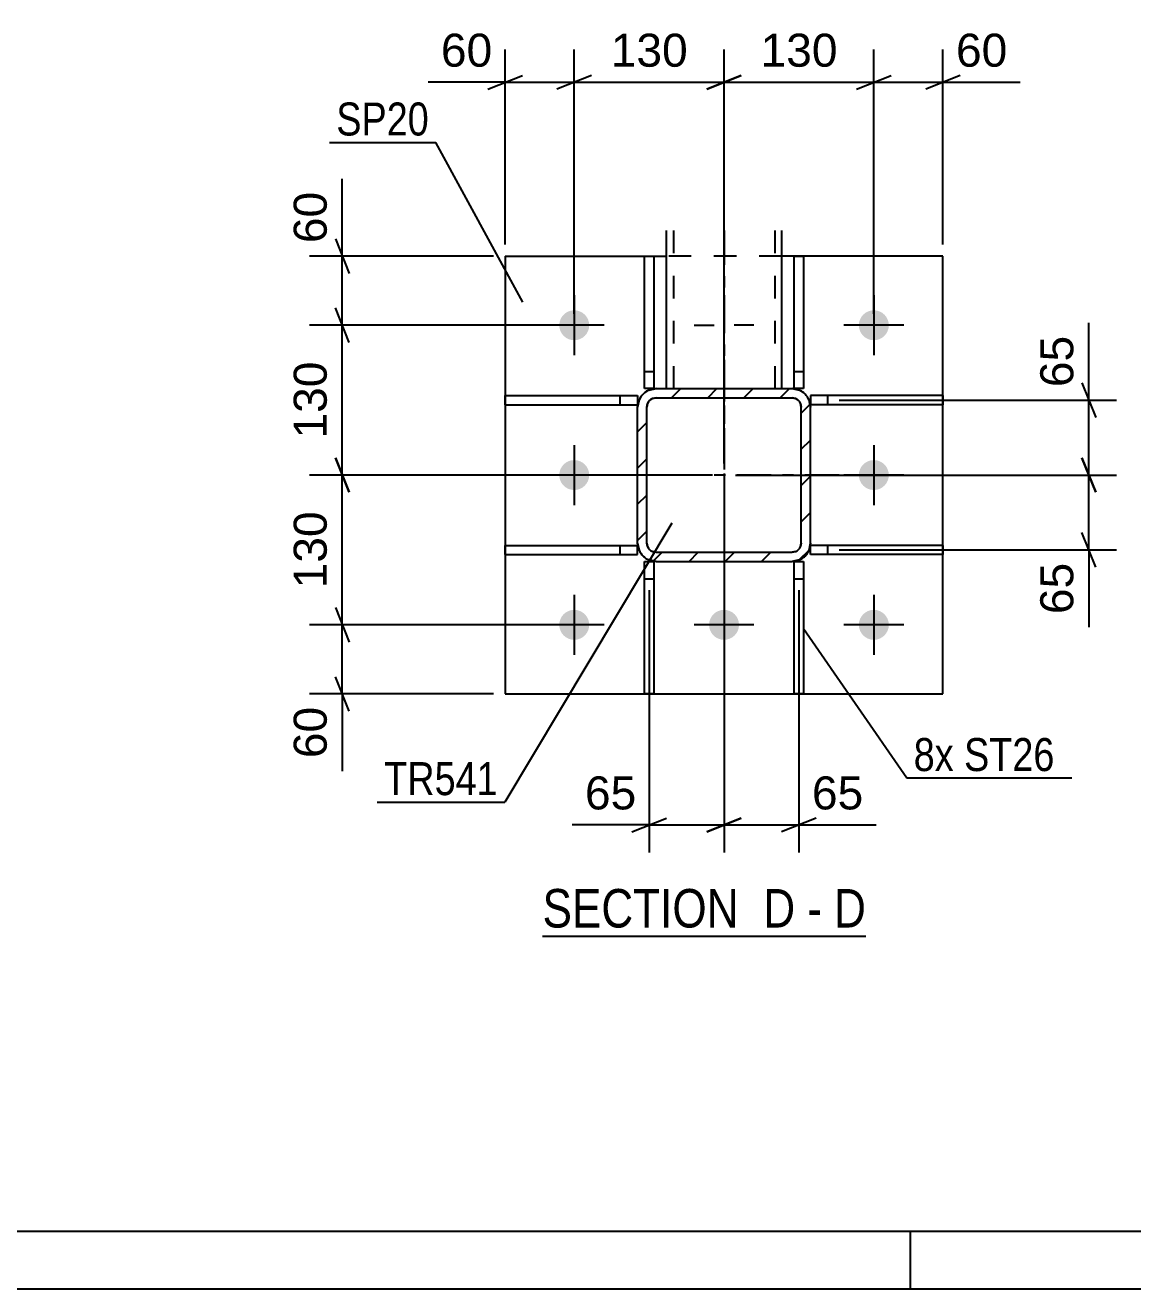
# Model space of a CAD drawing. Header units: millimetres. Extents: x -109 to 732, y -404 to 190.
# Drawn here: x 25 to 121.1, y -404 to -294.4 of the extents above; entities that cross this region are included whole.
import ezdxf

# ---------------------------------------------------------------- set-up
doc = ezdxf.new("R2010")
doc.units = ezdxf.units.MM
doc.linetypes.add('DXK_LINE_DOT2', pattern=[3.9198, 1.9599, -1.9599])
doc.linetypes.add('DXK_LINE_DOT3', pattern=[5.9187, 2.979, -0.9799, 0.9799, -0.9799])
doc.styles.add('Arial', font='ARIAL.TTF', dxfattribs={"height": 0.2})
doc.styles.add('Arial Narrow', font='ARIALN.TTF', dxfattribs={"height": 0.2})

# ---------------------------------------------------------------- blocks, each defined once
blk = doc.blocks.new('Unknown-717262461-1115')
at = {"color": 5, "linetype": 'Continuous'}
for p, q in [((-104.15, -399.01), (726.85, -399.01)), ((101.85, -404.01), (101.85, -399.01)), ((-109.15, -404.01), (731.85, -404.01))]:
    blk.add_line(p, q, dxfattribs=at)
blk = doc.blocks.new('Unknown-717262461-13 - 2562')
at = {"color": 6, "linetype": 'Continuous'}
blk.add_line((69.92, -373.41), (97.99, -373.41), dxfattribs=at)
at = {"color": 0, "linetype": 'Continuous'}
for points in [[(88.03, -372.66), (88.03, -369.16), (69.92, -369.16), (69.92, -372.66)], [(91.85, -372.66), (91.85, -369.16), (89.08, -369.16), (89.08, -372.66)], [(94.17, -372.66), (94.17, -369.16), (92.9, -369.16), (92.9, -372.66)], [(97.99, -372.66), (97.99, -369.16), (95.22, -369.16), (95.22, -372.66)]]:
    blk.add_wipeout(points, dxfattribs=at)
at = {"color": 7, "linetype": 'Continuous', "style": 'Arial Narrow'}
for s, p in [('SECTION ', (69.92, -372.66)), ('D', (89.08, -372.66)), ('D', (95.22, -372.66)), ('-', (92.9, -372.66))]:
    blk.add_text(s, height=3.34, dxfattribs=at).set_placement(p)
blk = doc.blocks.new('Part-717262461-2723 - 2562')
at = {"color": 2, "linetype": 'Continuous'}
for p, q in [((91.77, -325.89), (91.77, -314.39)), ((91.77, -314.39), (92.57, -314.39)), ((92.57, -314.39), (92.57, -325.89)), ((92.57, -325.89), (91.77, -325.89))]:
    blk.add_line(p, q, dxfattribs=at)
at = {"color": 7, "linetype": 'DXK_LINE_DOT2'}
blk.add_line((91.77, -324.39), (92.57, -324.39), dxfattribs=at)
blk = doc.blocks.new('Part-717262461-2738 - 2562')
at = {"color": 2, "linetype": 'Continuous'}
for p, q in [((104.67, -339.49), (93.17, -339.49)), ((93.17, -340.29), (93.17, -339.49)), ((104.67, -339.49), (104.67, -340.29)), ((104.67, -340.29), (93.17, -340.29))]:
    blk.add_line(p, q, dxfattribs=at)
at = {"color": 7, "linetype": 'DXK_LINE_DOT2'}
blk.add_line((94.67, -340.29), (94.67, -339.49), dxfattribs=at)
blk = doc.blocks.new('Part-717262461-2618 - 2562')
at = {"color": 2, "linetype": 'Continuous'}
for p, q in [((80.67, -325.89), (80.67, -312.18)), ((90.67, -312.18), (90.67, -325.89))]:
    blk.add_line(p, q, dxfattribs=at)
at = {"color": 7, "linetype": 'DXK_LINE_DOT2'}
for p, q in [((81.27, -312.18), (81.27, -325.9)), ((90.07, -312.18), (90.07, -325.9)), ((80.67, -325.9), (80.67, -325.89)), ((80.67, -325.89), (80.67, -325.9)), ((90.67, -325.9), (80.67, -325.9)), ((90.67, -325.89), (90.67, -325.9)), ((90.67, -325.9), (90.67, -325.89))]:
    blk.add_line(p, q, dxfattribs=at)
at = {"color": 7, "linetype": 'DXK_LINE_DOT3'}
blk.add_line((85.67, -312.18), (85.67, -335.9), dxfattribs=at)
blk = doc.blocks.new('Part-717262461-2728 - 2562')
at = {"color": 2, "linetype": 'Continuous'}
for p, q in [((66.67, -340.29), (66.67, -339.49)), ((66.67, -339.49), (78.17, -339.49)), ((78.17, -340.29), (78.17, -339.49)), ((66.67, -340.29), (78.17, -340.29))]:
    blk.add_line(p, q, dxfattribs=at)
at = {"color": 7, "linetype": 'DXK_LINE_DOT2'}
blk.add_line((76.67, -340.29), (76.67, -339.49), dxfattribs=at)
blk = doc.blocks.new('Part-717262461-2632 - 2562')
at = {"linetype": 'Continuous'}
h = blk.add_hatch(dxfattribs=at)
h.set_pattern_fill('', scale=0.7, style=0, pattern_type=0)
h.set_pattern_definition([(45, (92.186, -340.7646), (-1.57154, 1.57154), [])])
h.paths.add_polyline_path([(91.57, -340.89), (92.19, -340.76), (92.71, -340.42), (93.05, -339.9), (93.17, -339.29), (93.17, -327.49), (93.05, -326.87), (92.71, -326.36), (92.19, -326.01), (91.57, -325.89), (79.77, -325.89), (79.16, -326.01), (78.64, -326.36), (78.3, -326.87), (78.17, -327.49), (78.17, -339.29), (78.3, -339.9), (78.64, -340.42), (79.16, -340.76), (79.77, -340.89)])
h.paths.add_polyline_path([(79.77, -340.09), (79.47, -340.03), (79.21, -339.85), (79.03, -339.59), (78.97, -339.29), (78.97, -327.49), (79.03, -327.18), (79.21, -326.92), (79.47, -326.75), (79.77, -326.69), (91.57, -326.69), (91.88, -326.75), (92.14, -326.92), (92.31, -327.18), (92.37, -327.49), (92.37, -339.29), (92.31, -339.59), (92.14, -339.85), (91.88, -340.03), (91.57, -340.09)])
at = {"color": 7, "linetype": 'DXK_LINE_DOT3'}
for p, q in [((85.67, -323.39), (85.67, -343.39)), ((95.67, -333.39), (75.67, -333.39))]:
    blk.add_line(p, q, dxfattribs=at)
at = {"color": 7, "linetype": 'DXK_LINE_DOT2'}
for p, q in [((79.16, -326.01), (79.77, -325.89)), ((79.77, -326.69), (79.47, -326.75)), ((79.77, -325.89), (91.57, -325.89)), ((79.77, -326.69), (91.57, -326.69)), ((91.57, -325.89), (92.19, -326.01)), ((91.88, -326.75), (91.57, -326.69)), ((78.17, -327.49), (78.3, -326.87)), ((78.17, -339.29), (78.17, -327.49)), ((79.03, -327.18), (78.97, -327.49)), ((78.97, -339.29), (78.97, -327.49)), ((92.37, -327.49), (92.31, -327.18)), ((92.37, -339.29), (92.37, -327.49)), ((93.05, -326.87), (93.17, -327.49)), ((93.17, -339.29), (93.17, -327.49)), ((78.3, -339.9), (78.17, -339.29)), ((78.97, -339.29), (79.03, -339.59)), ((92.31, -339.59), (92.37, -339.29)), ((93.17, -339.29), (93.05, -339.9)), ((79.77, -340.89), (79.16, -340.76)), ((79.47, -340.03), (79.77, -340.09)), ((79.77, -340.09), (91.57, -340.09)), ((79.77, -340.89), (91.57, -340.89)), ((91.57, -340.09), (91.88, -340.03)), ((92.19, -340.76), (91.57, -340.89))]:
    blk.add_line(p, q, dxfattribs=at)
at = {"color": 2, "linetype": 'Continuous'}
for p, q in [((79.77, -325.89), (79.16, -326.01)), ((79.47, -326.75), (79.77, -326.69)), ((79.77, -325.89), (91.57, -325.89)), ((79.77, -326.69), (91.57, -326.69)), ((92.19, -326.01), (91.57, -325.89)), ((91.57, -326.69), (91.88, -326.75)), ((78.3, -326.87), (78.17, -327.49)), ((78.17, -339.29), (78.17, -327.49)), ((78.97, -327.49), (79.03, -327.18)), ((78.97, -339.29), (78.97, -327.49)), ((92.31, -327.18), (92.37, -327.49)), ((92.37, -339.29), (92.37, -327.49)), ((93.17, -327.49), (93.05, -326.87)), ((93.17, -339.29), (93.17, -327.49)), ((78.17, -339.29), (78.3, -339.9)), ((79.03, -339.59), (78.97, -339.29)), ((92.37, -339.29), (92.31, -339.59)), ((93.05, -339.9), (93.17, -339.29)), ((79.16, -340.76), (79.77, -340.89)), ((79.77, -340.09), (79.47, -340.03)), ((79.77, -340.09), (91.57, -340.09)), ((79.77, -340.89), (91.57, -340.89)), ((91.88, -340.03), (91.57, -340.09)), ((91.57, -340.89), (92.19, -340.76))]:
    blk.add_line(p, q, dxfattribs=at)
at = {"color": 7, "linetype": 'DXK_LINE_DOT2'}
for centre, radius, start, end in [((79.77, -327.49), 1.6, 112.5, 157.5), ((79.77, -327.49), 0.8, 112.5, 157.5), ((91.57, -327.49), 0.8, 22.5, 67.5), ((91.57, -327.49), 1.6, 22.5, 67.5), ((79.77, -339.29), 1.6, 202.5, 247.5), ((79.77, -339.29), 0.8, 202.5, 247.5), ((91.57, -339.29), 0.8, 292.5, 337.5), ((91.57, -339.29), 1.6, 292.5, 337.5)]:
    blk.add_arc(centre, radius, start, end, dxfattribs=at)
at = {"color": 2, "linetype": 'Continuous'}
for centre, radius, start, end in [((79.77, -327.49), 1.6, 112.5, 157.5), ((79.77, -327.49), 0.8, 112.5, 157.5), ((91.57, -327.49), 0.8, 22.5, 67.5), ((91.57, -327.49), 1.6, 22.5, 67.5), ((79.77, -339.29), 1.6, 202.5, 247.5), ((79.77, -339.29), 0.8, 202.5, 247.5), ((91.57, -339.29), 0.8, 292.5, 337.5), ((91.57, -339.29), 1.6, 292.5, 337.5)]:
    blk.add_arc(centre, radius, start, end, dxfattribs=at)
blk = doc.blocks.new('Part-717262461-2647 - 2562')
at = {"color": 2, "linetype": 'Continuous'}
for p, q in [((66.67, -314.39), (66.67, -352.39)), ((66.67, -314.39), (80.67, -314.39)), ((104.67, -314.39), (90.67, -314.39)), ((104.67, -352.39), (104.67, -314.39)), ((66.67, -352.39), (104.67, -352.39))]:
    blk.add_line(p, q, dxfattribs=at)
at = {"color": 7, "linetype": 'DXK_LINE_DOT2'}
blk.add_line((90.67, -314.39), (80.67, -314.39), dxfattribs=at)
blk = doc.blocks.new('Part-717262461-2718 - 2562')
at = {"color": 2, "linetype": 'Continuous'}
for p, q in [((78.77, -325.89), (78.77, -314.39)), ((78.77, -314.39), (79.57, -314.39)), ((79.57, -314.39), (79.57, -325.89)), ((79.57, -325.89), (78.77, -325.89))]:
    blk.add_line(p, q, dxfattribs=at)
at = {"color": 7, "linetype": 'DXK_LINE_DOT2'}
blk.add_line((78.77, -324.39), (79.57, -324.39), dxfattribs=at)
blk = doc.blocks.new('Part-717262461-2733 - 2562')
at = {"color": 2, "linetype": 'Continuous'}
for p, q in [((66.67, -327.29), (66.67, -326.49)), ((66.67, -326.49), (78.17, -326.49)), ((78.17, -326.49), (78.17, -327.29)), ((66.67, -327.29), (78.17, -327.29))]:
    blk.add_line(p, q, dxfattribs=at)
at = {"color": 7, "linetype": 'DXK_LINE_DOT2'}
blk.add_line((76.67, -327.29), (76.67, -326.49), dxfattribs=at)
blk = doc.blocks.new('Part-717262461-2743 - 2562')
at = {"color": 2, "linetype": 'Continuous'}
for p, q in [((104.67, -326.49), (93.17, -326.49)), ((93.17, -326.49), (93.17, -327.29)), ((104.67, -326.49), (104.67, -327.29)), ((104.67, -327.29), (93.17, -327.29))]:
    blk.add_line(p, q, dxfattribs=at)
at = {"color": 7, "linetype": 'DXK_LINE_DOT2'}
blk.add_line((94.67, -327.29), (94.67, -326.49), dxfattribs=at)
blk = doc.blocks.new('Part-717262461-2758 - 2562')
at = {"color": 2, "linetype": 'Continuous'}
for p, q in [((78.77, -352.39), (78.77, -340.89)), ((78.77, -340.89), (79.57, -340.89)), ((79.57, -340.89), (79.57, -352.39)), ((79.57, -352.39), (78.77, -352.39))]:
    blk.add_line(p, q, dxfattribs=at)
at = {"color": 7, "linetype": 'DXK_LINE_DOT2'}
blk.add_line((78.77, -342.39), (79.57, -342.39), dxfattribs=at)
blk = doc.blocks.new('Part-717262461-2763 - 2562')
at = {"color": 2, "linetype": 'Continuous'}
for p, q in [((91.77, -352.39), (91.77, -340.89)), ((91.77, -340.89), (92.57, -340.89)), ((92.57, -340.89), (92.57, -352.39)), ((92.57, -352.39), (91.77, -352.39))]:
    blk.add_line(p, q, dxfattribs=at)
at = {"color": 7, "linetype": 'DXK_LINE_DOT2'}
blk.add_line((91.77, -342.39), (92.57, -342.39), dxfattribs=at)
blk = doc.blocks.new('Bolt-717262461-2806 - 2562')
at = {"linetype": 'Continuous'}
for points in [[(73.97, -320.39, -1), (71.37, -320.39, -1)], [(99.97, -320.39, -1), (97.37, -320.39, -1)], [(73.97, -333.39, -1), (71.37, -333.39, -1)], [(99.97, -333.39, -1), (97.37, -333.39, -1)], [(73.97, -346.39, -1), (71.37, -346.39, -1)], [(86.97, -346.39, -1), (84.37, -346.39, -1)], [(99.97, -346.39, -1), (97.37, -346.39, -1)]]:
    blk.add_hatch(color=1, dxfattribs=at).paths.add_polyline_path(points)
at = {"color": 1, "linetype": 'Continuous'}
for p, q in [((72.67, -317.79), (72.67, -322.99)), ((85.67, -317.79), (85.67, -319.52)), ((98.67, -317.79), (98.67, -322.99)), ((75.27, -320.39), (70.07, -320.39)), ((83.07, -320.39), (84.81, -320.39)), ((85.67, -322.99), (85.67, -321.25)), ((88.27, -320.39), (86.54, -320.39)), ((101.27, -320.39), (96.07, -320.39)), ((72.67, -330.79), (72.67, -335.99)), ((98.67, -330.79), (98.67, -335.99)), ((75.27, -333.39), (70.07, -333.39)), ((101.27, -333.39), (96.07, -333.39)), ((72.67, -343.79), (72.67, -348.99)), ((85.67, -343.79), (85.67, -348.99)), ((98.67, -343.79), (98.67, -348.99)), ((75.27, -346.39), (70.07, -346.39)), ((88.27, -346.39), (83.07, -346.39)), ((101.27, -346.39), (96.07, -346.39))]:
    blk.add_line(p, q, dxfattribs=at)
blk = doc.blocks.new('StraightDimension-717262461-2935 - 2562')
at = {"color": 7, "linetype": 'Continuous'}
for p, q in [((52.54, -314.39), (52.54, -307.69)), ((52.54, -314.39), (52.54, -307.69)), ((51.94, -312.89), (53.14, -315.89)), ((65.67, -314.39), (49.69, -314.39)), ((52.54, -320.39), (52.54, -314.39)), ((53.14, -321.89), (51.94, -318.89)), ((71.67, -320.39), (49.69, -320.39))]:
    blk.add_line(p, q, dxfattribs=at)
at = {"color": 0}
blk.add_wipeout([(51.79, -308.21), (47.59, -308.21), (47.59, -313.86), (51.79, -313.86)], dxfattribs=at)
at = {"color": 3, "style": 'Arial'}
blk.add_text('60', height=2.865, rotation=90.0002, dxfattribs=at).set_placement((51.19, -313.26))
blk = doc.blocks.new('StraightDimension-717262461-2918 - 2562')
at = {"color": 7, "linetype": 'Continuous'}
for p, q in [((53.14, -321.89), (51.94, -318.89)), ((71.67, -320.39), (49.69, -320.39)), ((52.54, -333.39), (52.54, -320.39)), ((51.94, -331.89), (53.14, -334.89)), ((84.67, -333.39), (49.69, -333.39))]:
    blk.add_line(p, q, dxfattribs=at)
at = {"color": 0}
blk.add_wipeout([(51.79, -322.95), (47.59, -322.95), (47.59, -330.82), (51.79, -330.82)], dxfattribs=at)
at = {"color": 3, "style": 'Arial'}
blk.add_text('130', height=2.865, rotation=90.0002, dxfattribs=at).set_placement((51.19, -330.22))
blk = doc.blocks.new('StraightDimension-717262461-21754 - 2562')
at = {"color": 7, "linetype": 'Continuous'}
for p, q in [((85.67, -334.39), (85.67, -366.16)), ((92.17, -343.39), (92.17, -366.16)), ((84.17, -364.36), (87.17, -363.16)), ((85.67, -363.76), (92.17, -363.76)), ((93.67, -363.16), (90.67, -364.36)), ((92.17, -363.76), (98.87, -363.76)), ((92.17, -363.76), (98.87, -363.76))]:
    blk.add_line(p, q, dxfattribs=at)
at = {"color": 0}
blk.add_wipeout([(98.35, -363.01), (98.35, -358.81), (92.7, -358.81), (92.7, -363.01)], dxfattribs=at)
at = {"color": 3, "style": 'Arial'}
blk.add_text('65', height=2.865, dxfattribs=at).set_placement((93.3, -362.41))
blk = doc.blocks.new('StraightDimension-717262461-2836 - 2562')
at = {"color": 7, "linetype": 'Continuous'}
for p, q in [((66.67, -313.39), (66.67, -296.45)), ((72.67, -319.39), (72.67, -296.45)), ((66.67, -299.3), (59.98, -299.3)), ((66.67, -299.3), (59.98, -299.3)), ((65.17, -299.9), (68.17, -298.7)), ((66.67, -299.3), (72.67, -299.3)), ((74.17, -298.7), (71.17, -299.9))]:
    blk.add_line(p, q, dxfattribs=at)
at = {"color": 0}
blk.add_wipeout([(66.15, -298.55), (66.15, -294.35), (60.5, -294.35), (60.5, -298.55)], dxfattribs=at)
at = {"color": 3, "style": 'Arial'}
blk.add_text('60', height=2.865, dxfattribs=at).set_placement((61.1, -297.95))
blk = doc.blocks.new('StraightDimension-717262461-2846 - 2562')
at = {"color": 7, "linetype": 'Continuous'}
for p, q in [((72.67, -319.39), (72.67, -296.45)), ((85.67, -332.39), (85.67, -296.45)), ((74.17, -298.7), (71.17, -299.9)), ((72.67, -299.3), (85.67, -299.3)), ((84.17, -299.9), (87.17, -298.7))]:
    blk.add_line(p, q, dxfattribs=at)
at = {"color": 0}
blk.add_wipeout([(83.11, -298.55), (83.11, -294.35), (75.24, -294.35), (75.24, -298.55)], dxfattribs=at)
at = {"color": 3, "style": 'Arial'}
blk.add_text('130', height=2.865, dxfattribs=at).set_placement((75.84, -297.95))
blk = doc.blocks.new('StraightDimension-717262461-2863 - 2562')
at = {"color": 7, "linetype": 'Continuous'}
for p, q in [((85.67, -332.39), (85.67, -296.45)), ((98.67, -319.39), (98.67, -296.45)), ((87.17, -298.7), (84.17, -299.9)), ((85.67, -299.3), (98.67, -299.3)), ((97.17, -299.9), (100.17, -298.7))]:
    blk.add_line(p, q, dxfattribs=at)
at = {"color": 0}
blk.add_wipeout([(96.11, -298.55), (96.11, -294.35), (88.24, -294.35), (88.24, -298.55)], dxfattribs=at)
at = {"color": 3, "style": 'Arial'}
blk.add_text('130', height=2.865, dxfattribs=at).set_placement((88.84, -297.95))
blk = doc.blocks.new('StraightDimension-717262461-2880 - 2562')
at = {"color": 7, "linetype": 'Continuous'}
for p, q in [((98.67, -319.39), (98.67, -296.45)), ((104.67, -313.39), (104.67, -296.45)), ((97.17, -299.9), (100.17, -298.7)), ((98.67, -299.3), (104.67, -299.3)), ((106.17, -298.7), (103.17, -299.9)), ((104.67, -299.3), (111.37, -299.3)), ((104.67, -299.3), (111.37, -299.3))]:
    blk.add_line(p, q, dxfattribs=at)
at = {"color": 0}
blk.add_wipeout([(110.85, -298.55), (110.85, -294.35), (105.2, -294.35), (105.2, -298.55)], dxfattribs=at)
at = {"color": 3, "style": 'Arial'}
blk.add_text('60', height=2.865, dxfattribs=at).set_placement((105.8, -297.95))
blk = doc.blocks.new('StraightDimension-717262461-2891 - 2562')
at = {"color": 7, "linetype": 'Continuous'}
for p, q in [((51.94, -344.89), (53.14, -347.89)), ((71.67, -346.39), (49.69, -346.39)), ((52.54, -352.39), (52.54, -346.39)), ((53.14, -353.89), (51.94, -350.89)), ((65.67, -352.39), (49.69, -352.39)), ((52.54, -352.39), (52.54, -359.08)), ((52.54, -352.39), (52.54, -359.08))]:
    blk.add_line(p, q, dxfattribs=at)
at = {"color": 0}
blk.add_wipeout([(51.79, -352.91), (47.59, -352.91), (47.59, -358.56), (51.79, -358.56)], dxfattribs=at)
at = {"color": 3, "style": 'Arial'}
blk.add_text('60', height=2.865, rotation=90.0002, dxfattribs=at).set_placement((51.19, -357.96))
blk = doc.blocks.new('StraightDimension-717262461-2901 - 2562')
at = {"color": 7, "linetype": 'Continuous'}
for p, q in [((53.14, -334.89), (51.94, -331.89)), ((84.67, -333.39), (49.69, -333.39)), ((52.54, -346.39), (52.54, -333.39)), ((51.94, -344.89), (53.14, -347.89)), ((71.67, -346.39), (49.69, -346.39))]:
    blk.add_line(p, q, dxfattribs=at)
at = {"color": 0}
blk.add_wipeout([(51.79, -335.95), (47.59, -335.95), (47.59, -343.82), (51.79, -343.82)], dxfattribs=at)
at = {"color": 3, "style": 'Arial'}
blk.add_text('130', height=2.865, rotation=90.0002, dxfattribs=at).set_placement((51.19, -343.22))
blk = doc.blocks.new('StraightDimension-717262461-21755 - 2562')
at = {"color": 7, "linetype": 'Continuous'}
for p, q in [((85.67, -334.39), (85.67, -366.16)), ((79.17, -343.39), (79.17, -366.16)), ((79.17, -363.76), (72.48, -363.76)), ((79.17, -363.76), (72.48, -363.76)), ((77.67, -364.36), (80.67, -363.16)), ((79.17, -363.76), (85.67, -363.76)), ((87.17, -363.16), (84.17, -364.36))]:
    blk.add_line(p, q, dxfattribs=at)
at = {"color": 0}
blk.add_wipeout([(78.65, -363.01), (78.65, -358.81), (73, -358.81), (73, -363.01)], dxfattribs=at)
at = {"color": 3, "style": 'Arial'}
blk.add_text('65', height=2.865, dxfattribs=at).set_placement((73.6, -362.41))
blk = doc.blocks.new('StraightDimension-717262461-21796 - 2562')
at = {"color": 7, "linetype": 'Continuous'}
for p, q in [((117.33, -326.89), (117.33, -320.19)), ((117.33, -326.89), (117.33, -320.19)), ((116.73, -325.39), (117.93, -328.39)), ((95.67, -326.89), (119.73, -326.89)), ((117.33, -333.39), (117.33, -326.89)), ((117.93, -334.89), (116.73, -331.89)), ((86.67, -333.39), (119.73, -333.39))]:
    blk.add_line(p, q, dxfattribs=at)
at = {"color": 0}
blk.add_wipeout([(116.58, -320.71), (112.38, -320.71), (112.38, -326.36), (116.58, -326.36)], dxfattribs=at)
at = {"color": 3, "style": 'Arial'}
blk.add_text('65', height=2.865, rotation=90.0002, dxfattribs=at).set_placement((115.98, -325.76))
blk = doc.blocks.new('StraightDimension-717262461-21797 - 2562')
at = {"color": 7, "linetype": 'Continuous'}
for p, q in [((116.73, -331.89), (117.93, -334.89)), ((86.67, -333.39), (119.73, -333.39)), ((117.33, -339.89), (117.33, -333.39)), ((117.93, -341.39), (116.73, -338.39)), ((95.67, -339.89), (119.73, -339.89)), ((117.33, -339.89), (117.33, -346.58)), ((117.33, -339.89), (117.33, -346.58))]:
    blk.add_line(p, q, dxfattribs=at)
at = {"color": 0}
blk.add_wipeout([(116.58, -340.41), (112.38, -340.41), (112.38, -346.06), (116.58, -346.06)], dxfattribs=at)
at = {"color": 3, "style": 'Arial'}
blk.add_text('65', height=2.865, rotation=90.0002, dxfattribs=at).set_placement((115.98, -345.46))
blk = doc.blocks.new('MarkSet-717262461-2967 - 2562')
at = {"color": 30, "linetype": 'Continuous'}
for p, q in [((92.57, -346.7), (101.53, -359.68)), ((101.53, -359.68), (115.86, -359.68))]:
    blk.add_line(p, q, dxfattribs=at)
at = {"color": 0}
for points in [[(105.6, -359.08), (105.6, -356.08), (102.13, -356.08), (102.13, -359.08)], [(114.36, -359.08), (114.36, -356.08), (106.5, -356.08), (106.5, -359.08)]]:
    blk.add_wipeout(points, dxfattribs=at)
for points in [[(105.6, -359.08), (105.6, -356.08), (102.13, -356.08), (102.13, -359.08)], [(114.36, -359.08), (114.36, -356.08), (106.5, -356.08), (106.5, -359.08)]]:
    blk.add_wipeout(points, dxfattribs=at)
at = {"color": 3, "style": 'Arial Narrow'}
for s, p in [('8x', (102.13, -359.08)), ('ST26', (106.5, -359.08))]:
    blk.add_text(s, height=2.863, dxfattribs=at).set_placement(p)
blk = doc.blocks.new('Mark-717262461-22256 - 2562')
at = {"color": 30, "linetype": 'Continuous'}
for p in [(81.15, -337.56), (55.58, -361.77)]:
    blk.add_line(p, (66.65, -361.77), dxfattribs=at)
at = {"color": 0}
blk.add_wipeout([(66.05, -361.17), (66.05, -358.17), (56.18, -358.17), (56.18, -361.17)], dxfattribs=at)
blk.add_wipeout([(66.05, -361.17), (66.05, -358.17), (56.18, -358.17), (56.18, -361.17)], dxfattribs=at)
at = {"color": 3, "style": 'Arial Narrow'}
blk.add_text('TR541', height=2.863, dxfattribs=at).set_placement((56.18, -361.17))
blk = doc.blocks.new('Mark-717262461-22259 - 2562')
at = {"color": 30, "linetype": 'Continuous'}
for p in [(51.42, -304.52), (68.22, -318.4)]:
    blk.add_line(p, (60.66, -304.52), dxfattribs=at)
at = {"color": 0}
blk.add_wipeout([(60.06, -303.92), (60.06, -300.92), (52.02, -300.92), (52.02, -303.92)], dxfattribs=at)
blk.add_wipeout([(60.06, -303.92), (60.06, -300.92), (52.02, -300.92), (52.02, -303.92)], dxfattribs=at)
at = {"color": 3, "style": 'Arial Narrow'}
blk.add_text('SP20', height=2.863, dxfattribs=at).set_placement((52.02, -303.92))

msp = doc.modelspace()

# ---------------------------------------------------------------- block references
for name in ['Unknown-717262461-1115', 'Part-717262461-2618 - 2562', 'Part-717262461-2647 - 2562', 'Part-717262461-2718 - 2562', 'Part-717262461-2723 - 2562', 'Bolt-717262461-2806 - 2562', 'Part-717262461-2632 - 2562', 'Part-717262461-2733 - 2562', 'Part-717262461-2743 - 2562', 'Part-717262461-2728 - 2562', 'Part-717262461-2738 - 2562', 'Part-717262461-2758 - 2562', 'Part-717262461-2763 - 2562']:
    msp.add_blockref(name, (0, 0))

# ---------------------------------------------------------------- next in the draw order: block references
for name in ['StraightDimension-717262461-2935 - 2562', 'StraightDimension-717262461-2891 - 2562', 'Unknown-717262461-13 - 2562']:
    msp.add_blockref(name, (0, 0))

# ---------------------------------------------------------------- next in the draw order: block references
msp.add_blockref('StraightDimension-717262461-2918 - 2562', (0, 0))

# ---------------------------------------------------------------- next in the draw order: block references
for name in ['StraightDimension-717262461-2836 - 2562', 'StraightDimension-717262461-21754 - 2562']:
    msp.add_blockref(name, (0, 0))

# ---------------------------------------------------------------- next in the draw order: block references
for name in ['StraightDimension-717262461-2846 - 2562', 'Mark-717262461-22259 - 2562']:
    msp.add_blockref(name, (0, 0))

# ---------------------------------------------------------------- next in the draw order: block references
msp.add_blockref('StraightDimension-717262461-2863 - 2562', (0, 0))

# ---------------------------------------------------------------- next in the draw order: block references
for name in ['StraightDimension-717262461-2880 - 2562', 'StraightDimension-717262461-2901 - 2562']:
    msp.add_blockref(name, (0, 0))

# ---------------------------------------------------------------- next in the draw order: block references
msp.add_blockref('StraightDimension-717262461-21755 - 2562', (0, 0))

# ---------------------------------------------------------------- next in the draw order: block references
for name in ['StraightDimension-717262461-21796 - 2562', 'Mark-717262461-22256 - 2562']:
    msp.add_blockref(name, (0, 0))

# ---------------------------------------------------------------- next in the draw order: block references
msp.add_blockref('StraightDimension-717262461-21797 - 2562', (0, 0))

# ---------------------------------------------------------------- next in the draw order: block references
msp.add_blockref('MarkSet-717262461-2967 - 2562', (0, 0))

doc.saveas('drawing.dxf')
